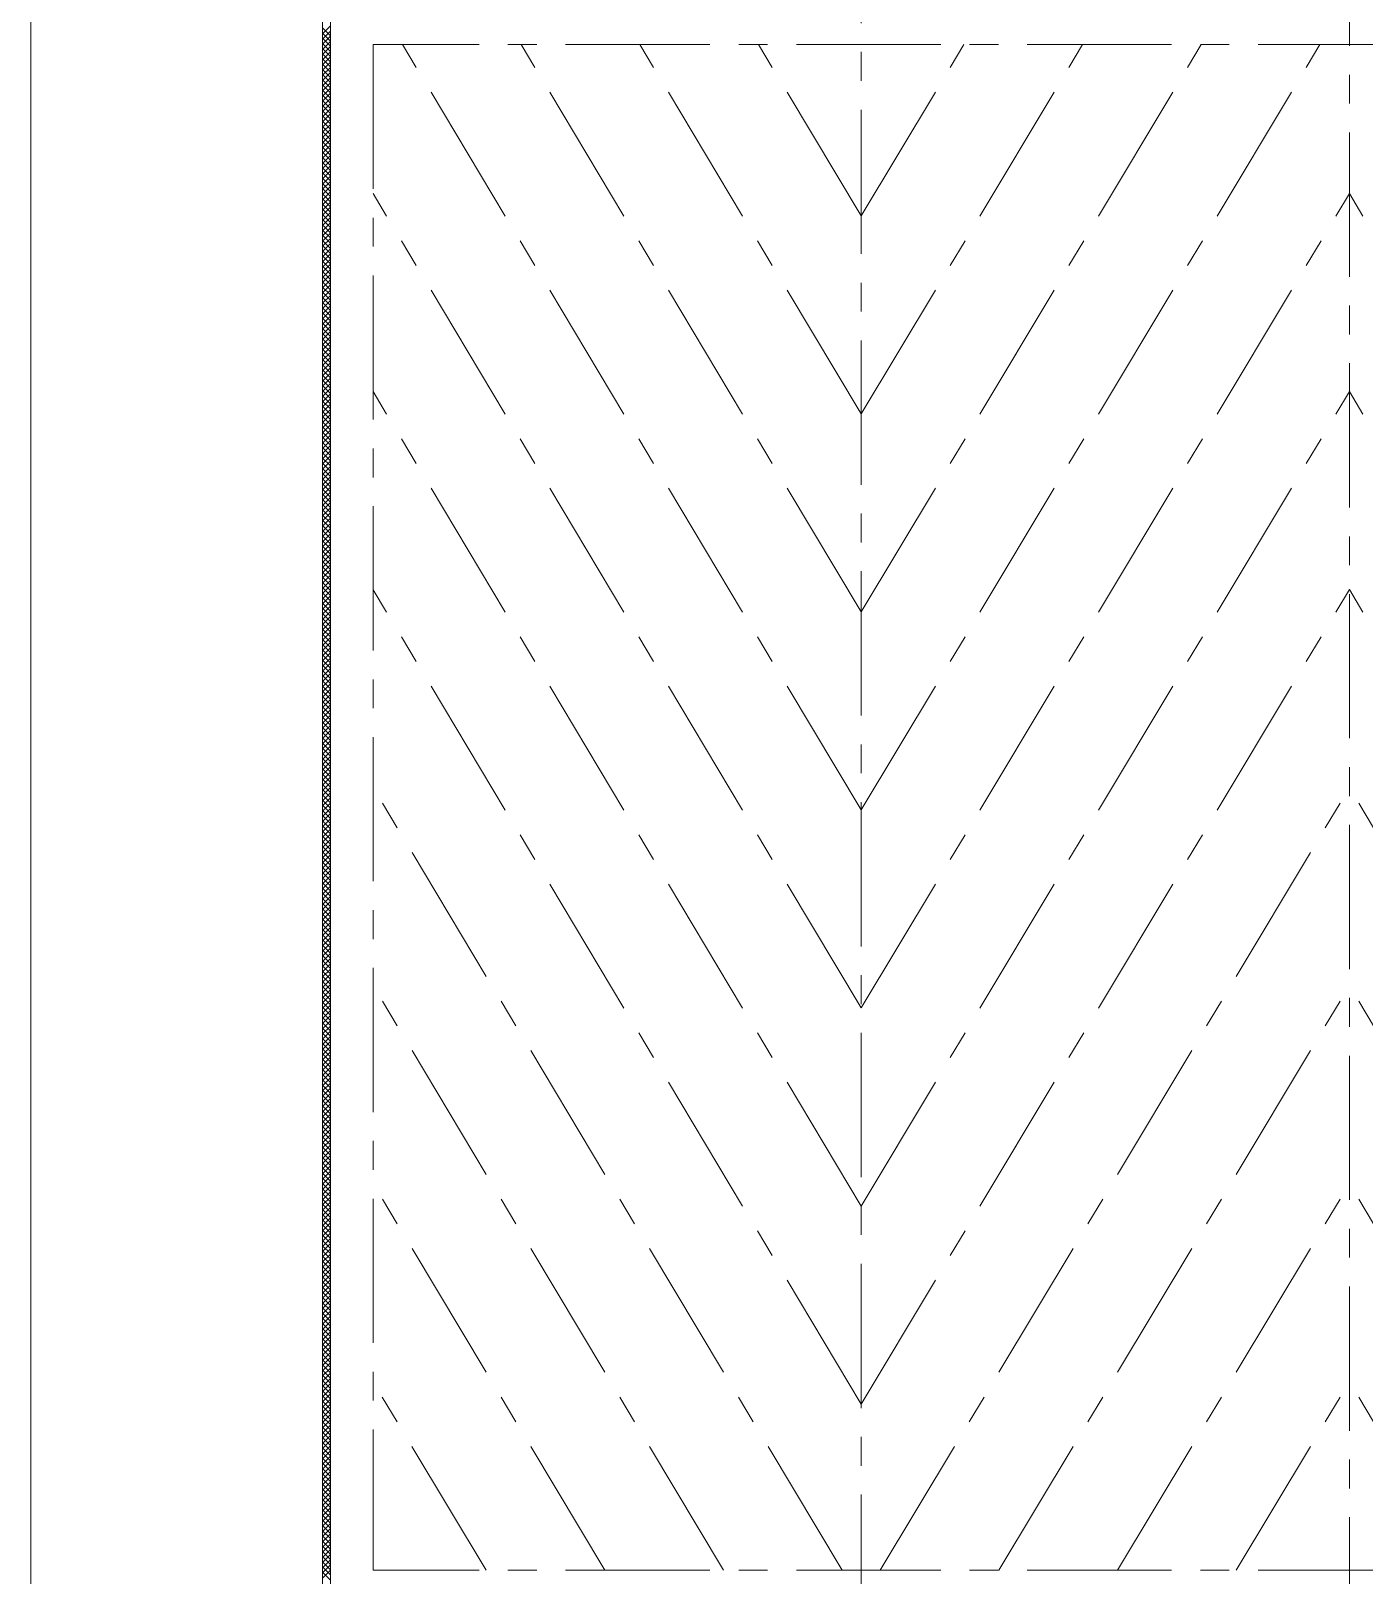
# Model space of a CAD drawing. Header units: millimetres. Extents: x -394 to 6212, y -2458 to 809.
# Drawn here: x 2956.92 to 2980.02, y -1869.51 to -1842.75 of the extents above; entities that cross this region are included whole.
import ezdxf

# ---------------------------------------------------------------- set-up
doc = ezdxf.new("R2010")
doc.units = ezdxf.units.MM
doc.linetypes.add('CENTERX2', pattern=[4, 2.5, -0.5, 0.5, -0.5])
for name, color, linetype, lineweight, true_color in [('1', 1, 'Continuous', 18, 0xff0000), ('2', 2, 'Continuous', 18, 0xffff00), ('3', 3, 'CENTERX2', 18, 0x00ff00)]:
    doc.layers.add(name, color=color, linetype=linetype, lineweight=lineweight, true_color=true_color)

msp = doc.modelspace()

# ---------------------------------------------------------------- linework, layer by layer
at = {"layer": '1'}
for p, q in [((2956.91546, -1823.48362), (2956.91546, -1888.73439)), ((2961.97115, -1832.38923), (2961.97115, -1879.82878)), ((2962.10954, -1841.74259), (2962.10954, -1870.47542))]:
    msp.add_line(p, q, dxfattribs=at)
at = {"layer": '2'}
for p, q in [((2961.97115, -1842.79996), (2962.10954, -1842.66157)), ((2962.10954, -1842.83504), (2961.97115, -1842.69665)), ((2961.97115, -1842.88976), (2962.10954, -1842.75137)), ((2962.10954, -1842.92484), (2961.97115, -1842.78645)), ((2961.97115, -1842.97956), (2962.10954, -1842.84117)), ((2962.10954, -1843.01464), (2961.97115, -1842.87626)), ((2961.97115, -1843.06936), (2962.10954, -1842.93097)), ((2962.10954, -1843.10445), (2961.97115, -1842.96606)), ((2961.97115, -1843.15917), (2962.10954, -1843.02078)), ((2962.10954, -1843.19425), (2961.97115, -1843.05586)), ((2961.97115, -1843.24897), (2962.10954, -1843.11058)), ((2962.10954, -1843.28405), (2961.97115, -1843.14566)), ((2961.97115, -1843.33877), (2962.10954, -1843.20038)), ((2962.10954, -1843.37385), (2961.97115, -1843.23547)), ((2961.97115, -1843.42857), (2962.10954, -1843.29018)), ((2962.10954, -1843.46366), (2961.97115, -1843.32527)), ((2961.97115, -1843.51838), (2962.10954, -1843.37999)), ((2962.10954, -1843.55346), (2961.97115, -1843.41507)), ((2961.97115, -1843.60818), (2962.10954, -1843.46979)), ((2962.10954, -1843.64326), (2961.97115, -1843.50487)), ((2961.97115, -1843.69798), (2962.10954, -1843.55959)), ((2962.10954, -1843.73307), (2961.97115, -1843.59468)), ((2961.97115, -1843.78778), (2962.10954, -1843.64939)), ((2962.10954, -1843.82287), (2961.97115, -1843.68448)), ((2961.97115, -1843.87759), (2962.10954, -1843.7392)), ((2962.10954, -1843.91267), (2961.97115, -1843.77428)), ((2961.97115, -1843.96739), (2962.10954, -1843.829)), ((2962.10954, -1844.00247), (2961.97115, -1843.86408)), ((2961.97115, -1844.05719), (2962.10954, -1843.9188)), ((2962.10954, -1844.09228), (2961.97115, -1843.95389)), ((2961.97115, -1844.14699), (2962.10954, -1844.0086)), ((2962.10954, -1844.18208), (2961.97115, -1844.04369)), ((2961.97115, -1844.2368), (2962.10954, -1844.09841)), ((2962.10954, -1844.27188), (2961.97115, -1844.13349)), ((2961.97115, -1844.3266), (2962.10954, -1844.18821)), ((2962.10954, -1844.36168), (2961.97115, -1844.22329)), ((2961.97115, -1844.4164), (2962.10954, -1844.27801)), ((2962.10954, -1844.45149), (2961.97115, -1844.3131)), ((2961.97115, -1844.5062), (2962.10954, -1844.36782)), ((2962.10954, -1844.54129), (2961.97115, -1844.4029)), ((2961.97115, -1844.59601), (2962.10954, -1844.45762)), ((2962.10954, -1844.63109), (2961.97115, -1844.4927)), ((2961.97115, -1844.68581), (2962.10954, -1844.54742)), ((2962.10954, -1844.72089), (2961.97115, -1844.5825)), ((2961.97115, -1844.77561), (2962.10954, -1844.63722)), ((2962.10954, -1844.8107), (2961.97115, -1844.67231)), ((2961.97115, -1844.86541), (2962.10954, -1844.72703)), ((2962.10954, -1844.9005), (2961.97115, -1844.76211)), ((2961.97115, -1844.95522), (2962.10954, -1844.81683)), ((2962.10954, -1844.9903), (2961.97115, -1844.85191)), ((2961.97115, -1845.04502), (2962.10954, -1844.90663)), ((2962.10954, -1845.0801), (2961.97115, -1844.94171)), ((2961.97115, -1845.13482), (2962.10954, -1844.99643)), ((2962.10954, -1845.16991), (2961.97115, -1845.03152)), ((2961.97115, -1845.22463), (2962.10954, -1845.08624)), ((2962.10954, -1845.25971), (2961.97115, -1845.12132)), ((2961.97115, -1845.31443), (2962.10954, -1845.17604)), ((2962.10954, -1845.34951), (2961.97115, -1845.21112)), ((2961.97115, -1845.40423), (2962.10954, -1845.26584)), ((2962.10954, -1845.43931), (2961.97115, -1845.30092)), ((2961.97115, -1845.49403), (2962.10954, -1845.35564)), ((2962.10954, -1845.52912), (2961.97115, -1845.39073)), ((2961.97115, -1845.58384), (2962.10954, -1845.44545)), ((2962.10954, -1845.61892), (2961.97115, -1845.48053)), ((2961.97115, -1845.67364), (2962.10954, -1845.53525)), ((2962.10954, -1845.70872), (2961.97115, -1845.57033)), ((2961.97115, -1845.76344), (2962.10954, -1845.62505)), ((2962.10954, -1845.79852), (2961.97115, -1845.66013)), ((2961.97115, -1845.85324), (2962.10954, -1845.71485)), ((2962.10954, -1845.88833), (2961.97115, -1845.74994)), ((2961.97115, -1845.94305), (2962.10954, -1845.80466)), ((2962.10954, -1845.97813), (2961.97115, -1845.83974)), ((2961.97115, -1846.03285), (2962.10954, -1845.89446)), ((2962.10954, -1846.06793), (2961.97115, -1845.92954)), ((2961.97115, -1846.12265), (2962.10954, -1845.98426)), ((2962.10954, -1846.15773), (2961.97115, -1846.01934)), ((2961.97115, -1846.21245), (2962.10954, -1846.07406)), ((2962.10954, -1846.24754), (2961.97115, -1846.10915)), ((2961.97115, -1846.30226), (2962.10954, -1846.16387)), ((2962.10954, -1846.33734), (2961.97115, -1846.19895)), ((2961.97115, -1846.39206), (2962.10954, -1846.25367)), ((2962.10954, -1846.42714), (2961.97115, -1846.28875)), ((2961.97115, -1846.48186), (2962.10954, -1846.34347)), ((2962.10954, -1846.51694), (2961.97115, -1846.37856)), ((2961.97115, -1846.57166), (2962.10954, -1846.43327)), ((2962.10954, -1846.60675), (2961.97115, -1846.46836)), ((2961.97115, -1846.66147), (2962.10954, -1846.52308)), ((2962.10954, -1846.69655), (2961.97115, -1846.55816)), ((2961.97115, -1846.75127), (2962.10954, -1846.61288)), ((2962.10954, -1846.78635), (2961.97115, -1846.64796)), ((2961.97115, -1846.84107), (2962.10954, -1846.70268)), ((2962.10954, -1846.87615), (2961.97115, -1846.73777)), ((2961.97115, -1846.93087), (2962.10954, -1846.79248)), ((2962.10954, -1846.96596), (2961.97115, -1846.82757)), ((2961.97115, -1847.02068), (2962.10954, -1846.88229)), ((2962.10954, -1847.05576), (2961.97115, -1846.91737)), ((2961.97115, -1847.11048), (2962.10954, -1846.97209)), ((2962.10954, -1847.14556), (2961.97115, -1847.00717)), ((2961.97115, -1847.20028), (2962.10954, -1847.06189)), ((2962.10954, -1847.23537), (2961.97115, -1847.09698)), ((2961.97115, -1847.29008), (2962.10954, -1847.15169)), ((2962.10954, -1847.32517), (2961.97115, -1847.18678)), ((2961.97115, -1847.37989), (2962.10954, -1847.2415)), ((2962.10954, -1847.41497), (2961.97115, -1847.27658)), ((2961.97115, -1847.46969), (2962.10954, -1847.3313)), ((2962.10954, -1847.50477), (2961.97115, -1847.36638)), ((2961.97115, -1847.55949), (2962.10954, -1847.4211)), ((2962.10954, -1847.59458), (2961.97115, -1847.45619)), ((2961.97115, -1847.64929), (2962.10954, -1847.5109)), ((2962.10954, -1847.68438), (2961.97115, -1847.54599)), ((2961.97115, -1847.7391), (2962.10954, -1847.60071)), ((2962.10954, -1847.77418), (2961.97115, -1847.63579)), ((2961.97115, -1847.8289), (2962.10954, -1847.69051)), ((2962.10954, -1847.86398), (2961.97115, -1847.72559)), ((2961.97115, -1847.9187), (2962.10954, -1847.78031)), ((2962.10954, -1847.95379), (2961.97115, -1847.8154)), ((2961.97115, -1848.0085), (2962.10954, -1847.87011)), ((2962.10954, -1848.04359), (2961.97115, -1847.9052)), ((2961.97115, -1848.09831), (2962.10954, -1847.95992)), ((2962.10954, -1848.13339), (2961.97115, -1847.995)), ((2961.97115, -1848.18811), (2962.10954, -1848.04972)), ((2962.10954, -1848.22319), (2961.97115, -1848.0848)), ((2961.97115, -1848.27791), (2962.10954, -1848.13952)), ((2962.10954, -1848.313), (2961.97115, -1848.17461)), ((2961.97115, -1848.36771), (2962.10954, -1848.22933)), ((2962.10954, -1848.4028), (2961.97115, -1848.26441)), ((2961.97115, -1848.45752), (2962.10954, -1848.31913)), ((2962.10954, -1848.4926), (2961.97115, -1848.35421)), ((2961.97115, -1848.54732), (2962.10954, -1848.40893)), ((2962.10954, -1848.5824), (2961.97115, -1848.44401)), ((2961.97115, -1848.63712), (2962.10954, -1848.49873)), ((2962.10954, -1848.67221), (2961.97115, -1848.53382)), ((2961.97115, -1848.72692), (2962.10954, -1848.58854)), ((2962.10954, -1848.76201), (2961.97115, -1848.62362)), ((2961.97115, -1848.81673), (2962.10954, -1848.67834)), ((2962.10954, -1848.85181), (2961.97115, -1848.71342)), ((2961.97115, -1848.90653), (2962.10954, -1848.76814)), ((2962.10954, -1848.94161), (2961.97115, -1848.80322)), ((2961.97115, -1848.99633), (2962.10954, -1848.85794)), ((2962.10954, -1849.03142), (2961.97115, -1848.89303)), ((2961.97115, -1849.08614), (2962.10954, -1848.94775)), ((2962.10954, -1849.12122), (2961.97115, -1848.98283)), ((2961.97115, -1849.17594), (2962.10954, -1849.03755)), ((2962.10954, -1849.21102), (2961.97115, -1849.07263)), ((2961.97115, -1849.26574), (2962.10954, -1849.12735)), ((2962.10954, -1849.30082), (2961.97115, -1849.16243)), ((2961.97115, -1849.35554), (2962.10954, -1849.21715)), ((2962.10954, -1849.39063), (2961.97115, -1849.25224)), ((2961.97115, -1849.44535), (2962.10954, -1849.30696)), ((2962.10954, -1849.48043), (2961.97115, -1849.34204)), ((2961.97115, -1849.53515), (2962.10954, -1849.39676)), ((2962.10954, -1849.57023), (2961.97115, -1849.43184)), ((2961.97115, -1849.62495), (2962.10954, -1849.48656)), ((2962.10954, -1849.66003), (2961.97115, -1849.52164)), ((2961.97115, -1849.71475), (2962.10954, -1849.57636)), ((2962.10954, -1849.74984), (2961.97115, -1849.61145)), ((2961.97115, -1849.80456), (2962.10954, -1849.66617)), ((2962.10954, -1849.83964), (2961.97115, -1849.70125)), ((2961.97115, -1849.89436), (2962.10954, -1849.75597)), ((2962.10954, -1849.92944), (2961.97115, -1849.79105)), ((2961.97115, -1849.98416), (2962.10954, -1849.84577)), ((2962.10954, -1850.01924), (2961.97115, -1849.88085)), ((2961.97115, -1850.07396), (2962.10954, -1849.93557)), ((2962.10954, -1850.10905), (2961.97115, -1849.97066)), ((2961.97115, -1850.16377), (2962.10954, -1850.02538)), ((2962.10954, -1850.19885), (2961.97115, -1850.06046)), ((2961.97115, -1850.25357), (2962.10954, -1850.11518)), ((2962.10954, -1850.28865), (2961.97115, -1850.15026)), ((2961.97115, -1850.34337), (2962.10954, -1850.20498)), ((2962.10954, -1850.37845), (2961.97115, -1850.24007)), ((2961.97115, -1850.43317), (2962.10954, -1850.29478)), ((2962.10954, -1850.46826), (2961.97115, -1850.32987)), ((2961.97115, -1850.52298), (2962.10954, -1850.38459)), ((2962.10954, -1850.55806), (2961.97115, -1850.41967)), ((2961.97115, -1850.61278), (2962.10954, -1850.47439)), ((2962.10954, -1850.64786), (2961.97115, -1850.50947)), ((2961.97115, -1850.70258), (2962.10954, -1850.56419)), ((2962.10954, -1850.73766), (2961.97115, -1850.59928)), ((2961.97115, -1850.79238), (2962.10954, -1850.65399)), ((2962.10954, -1850.82747), (2961.97115, -1850.68908)), ((2961.97115, -1850.88219), (2962.10954, -1850.7438)), ((2962.10954, -1850.91727), (2961.97115, -1850.77888)), ((2961.97115, -1850.97199), (2962.10954, -1850.8336)), ((2962.10954, -1851.00707), (2961.97115, -1850.86868)), ((2961.97115, -1851.06179), (2962.10954, -1850.9234)), ((2962.10954, -1851.09688), (2961.97115, -1850.95849)), ((2961.97115, -1851.15159), (2962.10954, -1851.0132)), ((2962.10954, -1851.18668), (2961.97115, -1851.04829)), ((2961.97115, -1851.2414), (2962.10954, -1851.10301)), ((2962.10954, -1851.27648), (2961.97115, -1851.13809)), ((2961.97115, -1851.3312), (2962.10954, -1851.19281)), ((2962.10954, -1851.36628), (2961.97115, -1851.22789)), ((2961.97115, -1851.421), (2962.10954, -1851.28261)), ((2962.10954, -1851.45609), (2961.97115, -1851.3177)), ((2961.97115, -1851.5108), (2962.10954, -1851.37241)), ((2962.10954, -1851.54589), (2961.97115, -1851.4075)), ((2961.97115, -1851.60061), (2962.10954, -1851.46222)), ((2962.10954, -1851.63569), (2961.97115, -1851.4973)), ((2961.97115, -1851.69041), (2962.10954, -1851.55202)), ((2962.10954, -1851.72549), (2961.97115, -1851.5871)), ((2961.97115, -1851.78021), (2962.10954, -1851.64182)), ((2962.10954, -1851.8153), (2961.97115, -1851.67691)), ((2961.97115, -1851.87001), (2962.10954, -1851.73163)), ((2962.10954, -1851.9051), (2961.97115, -1851.76671)), ((2961.97115, -1851.95982), (2962.10954, -1851.82143)), ((2962.10954, -1851.9949), (2961.97115, -1851.85651)), ((2961.97115, -1852.04962), (2962.10954, -1851.91123)), ((2962.10954, -1852.0847), (2961.97115, -1851.94631)), ((2961.97115, -1852.13942), (2962.10954, -1852.00103)), ((2962.10954, -1852.17451), (2961.97115, -1852.03612)), ((2961.97115, -1852.22922), (2962.10954, -1852.09084)), ((2962.10954, -1852.26431), (2961.97115, -1852.12592)), ((2961.97115, -1852.31903), (2962.10954, -1852.18064)), ((2962.10954, -1852.35411), (2961.97115, -1852.21572)), ((2961.97115, -1852.40883), (2962.10954, -1852.27044)), ((2962.10954, -1852.44391), (2961.97115, -1852.30552)), ((2961.97115, -1852.49863), (2962.10954, -1852.36024)), ((2962.10954, -1852.53372), (2961.97115, -1852.39533)), ((2961.97115, -1852.58844), (2962.10954, -1852.45005)), ((2962.10954, -1852.62352), (2961.97115, -1852.48513)), ((2961.97115, -1852.67824), (2962.10954, -1852.53985)), ((2962.10954, -1852.71332), (2961.97115, -1852.57493)), ((2961.97115, -1852.76804), (2962.10954, -1852.62965)), ((2962.10954, -1852.80312), (2961.97115, -1852.66473)), ((2961.97115, -1852.85784), (2962.10954, -1852.71945)), ((2962.10954, -1852.89293), (2961.97115, -1852.75454)), ((2961.97115, -1852.94765), (2962.10954, -1852.80926)), ((2962.10954, -1852.98273), (2961.97115, -1852.84434)), ((2961.97115, -1853.03745), (2962.10954, -1852.89906)), ((2962.10954, -1853.07253), (2961.97115, -1852.93414)), ((2961.97115, -1853.12725), (2962.10954, -1852.98886)), ((2962.10954, -1853.16233), (2961.97115, -1853.02394)), ((2961.97115, -1853.21705), (2962.10954, -1853.07866)), ((2962.10954, -1853.25214), (2961.97115, -1853.11375)), ((2961.97115, -1853.30686), (2962.10954, -1853.16847)), ((2962.10954, -1853.34194), (2961.97115, -1853.20355)), ((2961.97115, -1853.39666), (2962.10954, -1853.25827)), ((2962.10954, -1853.43174), (2961.97115, -1853.29335)), ((2961.97115, -1853.48646), (2962.10954, -1853.34807)), ((2962.10954, -1853.52154), (2961.97115, -1853.38315)), ((2961.97115, -1853.57626), (2962.10954, -1853.43787)), ((2962.10954, -1853.61135), (2961.97115, -1853.47296)), ((2961.97115, -1853.66607), (2962.10954, -1853.52768)), ((2962.10954, -1853.70115), (2961.97115, -1853.56276)), ((2961.97115, -1853.75587), (2962.10954, -1853.61748)), ((2962.10954, -1853.79095), (2961.97115, -1853.65256)), ((2961.97115, -1853.84567), (2962.10954, -1853.70728)), ((2962.10954, -1853.88075), (2961.97115, -1853.74237)), ((2961.97115, -1853.93547), (2962.10954, -1853.79708)), ((2962.10954, -1853.97056), (2961.97115, -1853.83217)), ((2961.97115, -1854.02528), (2962.10954, -1853.88689)), ((2962.10954, -1854.06036), (2961.97115, -1853.92197)), ((2961.97115, -1854.11508), (2962.10954, -1853.97669)), ((2962.10954, -1854.15016), (2961.97115, -1854.01177)), ((2961.97115, -1854.20488), (2962.10954, -1854.06649)), ((2962.10954, -1854.23996), (2961.97115, -1854.10158)), ((2961.97115, -1854.29468), (2962.10954, -1854.15629)), ((2962.10954, -1854.32977), (2961.97115, -1854.19138)), ((2961.97115, -1854.38449), (2962.10954, -1854.2461)), ((2962.10954, -1854.41957), (2961.97115, -1854.28118)), ((2961.97115, -1854.47429), (2962.10954, -1854.3359)), ((2962.10954, -1854.50937), (2961.97115, -1854.37098)), ((2961.97115, -1854.56409), (2962.10954, -1854.4257)), ((2962.10954, -1854.59918), (2961.97115, -1854.46079)), ((2961.97115, -1854.65389), (2962.10954, -1854.5155)), ((2962.10954, -1854.68898), (2961.97115, -1854.55059)), ((2961.97115, -1854.7437), (2962.10954, -1854.60531)), ((2962.10954, -1854.77878), (2961.97115, -1854.64039)), ((2961.97115, -1854.8335), (2962.10954, -1854.69511)), ((2962.10954, -1854.86858), (2961.97115, -1854.73019)), ((2961.97115, -1854.9233), (2962.10954, -1854.78491)), ((2962.10954, -1854.95839), (2961.97115, -1854.82)), ((2961.97115, -1855.0131), (2962.10954, -1854.87471)), ((2962.10954, -1855.04819), (2961.97115, -1854.9098)), ((2961.97115, -1855.10291), (2962.10954, -1854.96452)), ((2962.10954, -1855.13799), (2961.97115, -1854.9996)), ((2961.97115, -1855.19271), (2962.10954, -1855.05432)), ((2962.10954, -1855.22779), (2961.97115, -1855.0894)), ((2961.97115, -1855.28251), (2962.10954, -1855.14412)), ((2962.10954, -1855.3176), (2961.97115, -1855.17921)), ((2961.97115, -1855.37231), (2962.10954, -1855.23392)), ((2962.10954, -1855.4074), (2961.97115, -1855.26901)), ((2961.97115, -1855.46212), (2962.10954, -1855.32373)), ((2962.10954, -1855.4972), (2961.97115, -1855.35881)), ((2961.97115, -1855.55192), (2962.10954, -1855.41353)), ((2962.10954, -1855.587), (2961.97115, -1855.44861)), ((2961.97115, -1855.64172), (2962.10954, -1855.50333)), ((2962.10954, -1855.67681), (2961.97115, -1855.53842)), ((2961.97115, -1855.73152), (2962.10954, -1855.59314)), ((2962.10954, -1855.76661), (2961.97115, -1855.62822)), ((2961.97115, -1855.82133), (2962.10954, -1855.68294)), ((2962.10954, -1855.85641), (2961.97115, -1855.71802)), ((2961.97115, -1855.91113), (2962.10954, -1855.77274)), ((2962.10954, -1855.94621), (2961.97115, -1855.80782)), ((2961.97115, -1856.00093), (2962.10954, -1855.86254)), ((2962.10954, -1856.03602), (2961.97115, -1855.89763)), ((2961.97115, -1856.09073), (2962.10954, -1855.95235)), ((2962.10954, -1856.12582), (2961.97115, -1855.98743)), ((2961.97115, -1856.18054), (2962.10954, -1856.04215)), ((2962.10954, -1856.21562), (2961.97115, -1856.07723)), ((2961.97115, -1856.27034), (2962.10954, -1856.13195)), ((2962.10954, -1856.30542), (2961.97115, -1856.16703)), ((2961.97115, -1856.36014), (2962.10954, -1856.22175)), ((2962.10954, -1856.39523), (2961.97115, -1856.25684)), ((2961.97115, -1856.44995), (2962.10954, -1856.31156)), ((2962.10954, -1856.48503), (2961.97115, -1856.34664)), ((2961.97115, -1856.53975), (2962.10954, -1856.40136)), ((2962.10954, -1856.57483), (2961.97115, -1856.43644)), ((2961.97115, -1856.62955), (2962.10954, -1856.49116)), ((2962.10954, -1856.66463), (2961.97115, -1856.52624)), ((2961.97115, -1856.71935), (2962.10954, -1856.58096)), ((2962.10954, -1856.75444), (2961.97115, -1856.61605)), ((2961.97115, -1856.80916), (2962.10954, -1856.67077)), ((2962.10954, -1856.84424), (2961.97115, -1856.70585)), ((2961.97115, -1856.89896), (2962.10954, -1856.76057)), ((2962.10954, -1856.93404), (2961.97115, -1856.79565)), ((2961.97115, -1856.98876), (2962.10954, -1856.85037)), ((2962.10954, -1857.02384), (2961.97115, -1856.88545)), ((2961.97115, -1857.07856), (2962.10954, -1856.94017)), ((2962.10954, -1857.11365), (2961.97115, -1856.97526)), ((2961.97115, -1857.16837), (2962.10954, -1857.02998)), ((2962.10954, -1857.20345), (2961.97115, -1857.06506)), ((2961.97115, -1857.25817), (2962.10954, -1857.11978)), ((2962.10954, -1857.29325), (2961.97115, -1857.15486)), ((2961.97115, -1857.34797), (2962.10954, -1857.20958)), ((2962.10954, -1857.38305), (2961.97115, -1857.24466)), ((2961.97115, -1857.43777), (2962.10954, -1857.29938)), ((2962.10954, -1857.47286), (2961.97115, -1857.33447)), ((2961.97115, -1857.52758), (2962.10954, -1857.38919)), ((2962.10954, -1857.56266), (2961.97115, -1857.42427)), ((2961.97115, -1857.61738), (2962.10954, -1857.47899)), ((2962.10954, -1857.65246), (2961.97115, -1857.51407)), ((2961.97115, -1857.70718), (2962.10954, -1857.56879)), ((2962.10954, -1857.74226), (2961.97115, -1857.60388)), ((2961.97115, -1857.79698), (2962.10954, -1857.65859)), ((2962.10954, -1857.83207), (2961.97115, -1857.69368)), ((2961.97115, -1857.88679), (2962.10954, -1857.7484)), ((2962.10954, -1857.92187), (2961.97115, -1857.78348)), ((2961.97115, -1857.97659), (2962.10954, -1857.8382)), ((2962.10954, -1858.01167), (2961.97115, -1857.87328)), ((2961.97115, -1858.06639), (2962.10954, -1857.928)), ((2962.10954, -1858.10147), (2961.97115, -1857.96309)), ((2961.97115, -1858.15619), (2962.10954, -1858.0178)), ((2962.10954, -1858.19128), (2961.97115, -1858.05289)), ((2961.97115, -1858.246), (2962.10954, -1858.10761)), ((2962.10954, -1858.28108), (2961.97115, -1858.14269)), ((2961.97115, -1858.3358), (2962.10954, -1858.19741)), ((2962.10954, -1858.37088), (2961.97115, -1858.23249)), ((2961.97115, -1858.4256), (2962.10954, -1858.28721)), ((2962.10954, -1858.46069), (2961.97115, -1858.3223)), ((2961.97115, -1858.5154), (2962.10954, -1858.37701)), ((2962.10954, -1858.55049), (2961.97115, -1858.4121)), ((2961.97115, -1858.60521), (2962.10954, -1858.46682)), ((2962.10954, -1858.64029), (2961.97115, -1858.5019)), ((2961.97115, -1858.69501), (2962.10954, -1858.55662)), ((2962.10954, -1858.73009), (2961.97115, -1858.5917)), ((2961.97115, -1858.78481), (2962.10954, -1858.64642)), ((2962.10954, -1858.8199), (2961.97115, -1858.68151)), ((2961.97115, -1858.87461), (2962.10954, -1858.73622)), ((2962.10954, -1858.9097), (2961.97115, -1858.77131)), ((2961.97115, -1858.96442), (2962.10954, -1858.82603)), ((2962.10954, -1858.9995), (2961.97115, -1858.86111)), ((2961.97115, -1859.05422), (2962.10954, -1858.91583)), ((2962.10954, -1859.0893), (2961.97115, -1858.95091)), ((2961.97115, -1859.14402), (2962.10954, -1859.00563)), ((2962.10954, -1859.17911), (2961.97115, -1859.04072)), ((2961.97115, -1859.23382), (2962.10954, -1859.09544)), ((2962.10954, -1859.26891), (2961.97115, -1859.13052)), ((2961.97115, -1859.32363), (2962.10954, -1859.18524)), ((2962.10954, -1859.35871), (2961.97115, -1859.22032)), ((2961.97115, -1859.41343), (2962.10954, -1859.27504)), ((2962.10954, -1859.44851), (2961.97115, -1859.31012)), ((2961.97115, -1859.50323), (2962.10954, -1859.36484)), ((2962.10954, -1859.53832), (2961.97115, -1859.39993)), ((2961.97115, -1859.59303), (2962.10954, -1859.45465)), ((2962.10954, -1859.62812), (2961.97115, -1859.48973)), ((2961.97115, -1859.68284), (2962.10954, -1859.54445)), ((2962.10954, -1859.71792), (2961.97115, -1859.57953)), ((2961.97115, -1859.77264), (2962.10954, -1859.63425)), ((2962.10954, -1859.80772), (2961.97115, -1859.66933)), ((2961.97115, -1859.86244), (2962.10954, -1859.72405)), ((2962.10954, -1859.89753), (2961.97115, -1859.75914)), ((2961.97115, -1859.95225), (2962.10954, -1859.81386)), ((2962.10954, -1859.98733), (2961.97115, -1859.84894)), ((2961.97115, -1860.04205), (2962.10954, -1859.90366)), ((2962.10954, -1860.07713), (2961.97115, -1859.93874)), ((2961.97115, -1860.13185), (2962.10954, -1859.99346)), ((2962.10954, -1860.16693), (2961.97115, -1860.02854)), ((2961.97115, -1860.22165), (2962.10954, -1860.08326)), ((2962.10954, -1860.25674), (2961.97115, -1860.11835)), ((2961.97115, -1860.31146), (2962.10954, -1860.17307)), ((2962.10954, -1860.34654), (2961.97115, -1860.20815)), ((2961.97115, -1860.40126), (2962.10954, -1860.26287)), ((2962.10954, -1860.43634), (2961.97115, -1860.29795)), ((2961.97115, -1860.49106), (2962.10954, -1860.35267)), ((2962.10954, -1860.52614), (2961.97115, -1860.38775)), ((2961.97115, -1860.58086), (2962.10954, -1860.44247)), ((2962.10954, -1860.61595), (2961.97115, -1860.47756)), ((2961.97115, -1860.67067), (2962.10954, -1860.53228)), ((2962.10954, -1860.70575), (2961.97115, -1860.56736)), ((2961.97115, -1860.76047), (2962.10954, -1860.62208)), ((2962.10954, -1860.79555), (2961.97115, -1860.65716)), ((2961.97115, -1860.85027), (2962.10954, -1860.71188)), ((2962.10954, -1860.88535), (2961.97115, -1860.74696)), ((2961.97115, -1860.94007), (2962.10954, -1860.80168)), ((2962.10954, -1860.97516), (2961.97115, -1860.83677)), ((2961.97115, -1861.02988), (2962.10954, -1860.89149)), ((2962.10954, -1861.06496), (2961.97115, -1860.92657)), ((2961.97115, -1861.11968), (2962.10954, -1860.98129)), ((2962.10954, -1861.15476), (2961.97115, -1861.01637)), ((2961.97115, -1861.20948), (2962.10954, -1861.07109)), ((2962.10954, -1861.24456), (2961.97115, -1861.10618)), ((2961.97115, -1861.29928), (2962.10954, -1861.16089)), ((2962.10954, -1861.33437), (2961.97115, -1861.19598)), ((2961.97115, -1861.38909), (2962.10954, -1861.2507)), ((2962.10954, -1861.42417), (2961.97115, -1861.28578)), ((2961.97115, -1861.47889), (2962.10954, -1861.3405)), ((2962.10954, -1861.51397), (2961.97115, -1861.37558)), ((2961.97115, -1861.56869), (2962.10954, -1861.4303)), ((2962.10954, -1861.60377), (2961.97115, -1861.46539)), ((2961.97115, -1861.65849), (2962.10954, -1861.5201)), ((2962.10954, -1861.69358), (2961.97115, -1861.55519)), ((2961.97115, -1861.7483), (2962.10954, -1861.60991)), ((2962.10954, -1861.78338), (2961.97115, -1861.64499)), ((2961.97115, -1861.8381), (2962.10954, -1861.69971)), ((2962.10954, -1861.87318), (2961.97115, -1861.73479)), ((2961.97115, -1861.9279), (2962.10954, -1861.78951)), ((2962.10954, -1861.96299), (2961.97115, -1861.8246)), ((2961.97115, -1862.0177), (2962.10954, -1861.87931)), ((2962.10954, -1862.05279), (2961.97115, -1861.9144)), ((2961.97115, -1862.10751), (2962.10954, -1861.96912)), ((2962.10954, -1862.14259), (2961.97115, -1862.0042)), ((2961.97115, -1862.19731), (2962.10954, -1862.05892)), ((2962.10954, -1862.23239), (2961.97115, -1862.094)), ((2961.97115, -1862.28711), (2962.10954, -1862.14872)), ((2962.10954, -1862.3222), (2961.97115, -1862.18381)), ((2961.97115, -1862.37691), (2962.10954, -1862.23852)), ((2962.10954, -1862.412), (2961.97115, -1862.27361)), ((2961.97115, -1862.46672), (2962.10954, -1862.32833)), ((2962.10954, -1862.5018), (2961.97115, -1862.36341)), ((2961.97115, -1862.55652), (2962.10954, -1862.41813)), ((2962.10954, -1862.5916), (2961.97115, -1862.45321)), ((2961.97115, -1862.64632), (2962.10954, -1862.50793)), ((2962.10954, -1862.68141), (2961.97115, -1862.54302)), ((2961.97115, -1862.73612), (2962.10954, -1862.59773)), ((2962.10954, -1862.77121), (2961.97115, -1862.63282)), ((2961.97115, -1862.82593), (2962.10954, -1862.68754)), ((2962.10954, -1862.86101), (2961.97115, -1862.72262)), ((2961.97115, -1862.91573), (2962.10954, -1862.77734)), ((2962.10954, -1862.95081), (2961.97115, -1862.81242)), ((2961.97115, -1863.00553), (2962.10954, -1862.86714)), ((2962.10954, -1863.04062), (2961.97115, -1862.90223)), ((2961.97115, -1863.09533), (2962.10954, -1862.95695)), ((2962.10954, -1863.13042), (2961.97115, -1862.99203)), ((2961.97115, -1863.18514), (2962.10954, -1863.04675)), ((2962.10954, -1863.22022), (2961.97115, -1863.08183)), ((2961.97115, -1863.27494), (2962.10954, -1863.13655)), ((2962.10954, -1863.31002), (2961.97115, -1863.17163)), ((2961.97115, -1863.36474), (2962.10954, -1863.22635)), ((2962.10954, -1863.39983), (2961.97115, -1863.26144)), ((2961.97115, -1863.45454), (2962.10954, -1863.31616)), ((2962.10954, -1863.48963), (2961.97115, -1863.35124)), ((2961.97115, -1863.54435), (2962.10954, -1863.40596)), ((2962.10954, -1863.57943), (2961.97115, -1863.44104)), ((2961.97115, -1863.63415), (2962.10954, -1863.49576)), ((2962.10954, -1863.66923), (2961.97115, -1863.53084)), ((2961.97115, -1863.72395), (2962.10954, -1863.58556)), ((2962.10954, -1863.75904), (2961.97115, -1863.62065)), ((2961.97115, -1863.81376), (2962.10954, -1863.67537)), ((2962.10954, -1863.84884), (2961.97115, -1863.71045)), ((2961.97115, -1863.90356), (2962.10954, -1863.76517)), ((2962.10954, -1863.93864), (2961.97115, -1863.80025)), ((2961.97115, -1863.99336), (2962.10954, -1863.85497)), ((2962.10954, -1864.02844), (2961.97115, -1863.89005)), ((2961.97115, -1864.08316), (2962.10954, -1863.94477)), ((2962.10954, -1864.11825), (2961.97115, -1863.97986)), ((2961.97115, -1864.17297), (2962.10954, -1864.03458)), ((2962.10954, -1864.20805), (2961.97115, -1864.06966)), ((2961.97115, -1864.26277), (2962.10954, -1864.12438)), ((2962.10954, -1864.29785), (2961.97115, -1864.15946)), ((2961.97115, -1864.35257), (2962.10954, -1864.21418)), ((2962.10954, -1864.38765), (2961.97115, -1864.24926)), ((2961.97115, -1864.44237), (2962.10954, -1864.30398)), ((2962.10954, -1864.47746), (2961.97115, -1864.33907)), ((2961.97115, -1864.53218), (2962.10954, -1864.39379)), ((2962.10954, -1864.56726), (2961.97115, -1864.42887)), ((2961.97115, -1864.62198), (2962.10954, -1864.48359)), ((2962.10954, -1864.65706), (2961.97115, -1864.51867)), ((2961.97115, -1864.71178), (2962.10954, -1864.57339)), ((2962.10954, -1864.74686), (2961.97115, -1864.60847)), ((2961.97115, -1864.80158), (2962.10954, -1864.66319)), ((2962.10954, -1864.83667), (2961.97115, -1864.69828)), ((2961.97115, -1864.89139), (2962.10954, -1864.753)), ((2962.10954, -1864.92647), (2961.97115, -1864.78808)), ((2961.97115, -1864.98119), (2962.10954, -1864.8428)), ((2962.10954, -1865.01627), (2961.97115, -1864.87788)), ((2961.97115, -1865.07099), (2962.10954, -1864.9326)), ((2962.10954, -1865.10607), (2961.97115, -1864.96769)), ((2961.97115, -1865.16079), (2962.10954, -1865.0224)), ((2962.10954, -1865.19588), (2961.97115, -1865.05749)), ((2961.97115, -1865.2506), (2962.10954, -1865.11221)), ((2962.10954, -1865.28568), (2961.97115, -1865.14729)), ((2961.97115, -1865.3404), (2962.10954, -1865.20201)), ((2962.10954, -1865.37548), (2961.97115, -1865.23709)), ((2961.97115, -1865.4302), (2962.10954, -1865.29181)), ((2962.10954, -1865.46528), (2961.97115, -1865.3269)), ((2961.97115, -1865.52), (2962.10954, -1865.38161)), ((2962.10954, -1865.55509), (2961.97115, -1865.4167)), ((2961.97115, -1865.60981), (2962.10954, -1865.47142)), ((2962.10954, -1865.64489), (2961.97115, -1865.5065)), ((2961.97115, -1865.69961), (2962.10954, -1865.56122)), ((2962.10954, -1865.73469), (2961.97115, -1865.5963)), ((2961.97115, -1865.78941), (2962.10954, -1865.65102)), ((2962.10954, -1865.8245), (2961.97115, -1865.68611)), ((2961.97115, -1865.87921), (2962.10954, -1865.74082)), ((2962.10954, -1865.9143), (2961.97115, -1865.77591)), ((2961.97115, -1865.96902), (2962.10954, -1865.83063)), ((2962.10954, -1866.0041), (2961.97115, -1865.86571)), ((2961.97115, -1866.05882), (2962.10954, -1865.92043)), ((2962.10954, -1866.0939), (2961.97115, -1865.95551)), ((2961.97115, -1866.14862), (2962.10954, -1866.01023)), ((2962.10954, -1866.18371), (2961.97115, -1866.04532)), ((2961.97115, -1866.23842), (2962.10954, -1866.10003)), ((2962.10954, -1866.27351), (2961.97115, -1866.13512)), ((2961.97115, -1866.32823), (2962.10954, -1866.18984)), ((2962.10954, -1866.36331), (2961.97115, -1866.22492)), ((2961.97115, -1866.41803), (2962.10954, -1866.27964)), ((2962.10954, -1866.45311), (2961.97115, -1866.31472)), ((2961.97115, -1866.50783), (2962.10954, -1866.36944)), ((2962.10954, -1866.54292), (2961.97115, -1866.40453)), ((2961.97115, -1866.59763), (2962.10954, -1866.45925)), ((2962.10954, -1866.63272), (2961.97115, -1866.49433)), ((2961.97115, -1866.68744), (2962.10954, -1866.54905)), ((2962.10954, -1866.72252), (2961.97115, -1866.58413)), ((2961.97115, -1866.77724), (2962.10954, -1866.63885)), ((2962.10954, -1866.81232), (2961.97115, -1866.67393)), ((2961.97115, -1866.86704), (2962.10954, -1866.72865)), ((2962.10954, -1866.90213), (2961.97115, -1866.76374)), ((2961.97115, -1866.95684), (2962.10954, -1866.81846)), ((2962.10954, -1866.99193), (2961.97115, -1866.85354)), ((2961.97115, -1867.04665), (2962.10954, -1866.90826)), ((2962.10954, -1867.08173), (2961.97115, -1866.94334)), ((2961.97115, -1867.13645), (2962.10954, -1866.99806)), ((2962.10954, -1867.17153), (2961.97115, -1867.03314)), ((2961.97115, -1867.22625), (2962.10954, -1867.08786)), ((2962.10954, -1867.26134), (2961.97115, -1867.12295)), ((2961.97115, -1867.31606), (2962.10954, -1867.17767)), ((2962.10954, -1867.35114), (2961.97115, -1867.21275)), ((2961.97115, -1867.40586), (2962.10954, -1867.26747)), ((2962.10954, -1867.44094), (2961.97115, -1867.30255)), ((2961.97115, -1867.49566), (2962.10954, -1867.35727)), ((2962.10954, -1867.53074), (2961.97115, -1867.39235)), ((2961.97115, -1867.58546), (2962.10954, -1867.44707)), ((2962.10954, -1867.62055), (2961.97115, -1867.48216)), ((2961.97115, -1867.67527), (2962.10954, -1867.53688)), ((2962.10954, -1867.71035), (2961.97115, -1867.57196)), ((2961.97115, -1867.76507), (2962.10954, -1867.62668)), ((2962.10954, -1867.80015), (2961.97115, -1867.66176)), ((2961.97115, -1867.85487), (2962.10954, -1867.71648)), ((2962.10954, -1867.88995), (2961.97115, -1867.75156)), ((2961.97115, -1867.94467), (2962.10954, -1867.80628)), ((2962.10954, -1867.97976), (2961.97115, -1867.84137)), ((2961.97115, -1868.03448), (2962.10954, -1867.89609)), ((2962.10954, -1868.06956), (2961.97115, -1867.93117)), ((2961.97115, -1868.12428), (2962.10954, -1867.98589)), ((2962.10954, -1868.15936), (2961.97115, -1868.02097)), ((2961.97115, -1868.21408), (2962.10954, -1868.07569)), ((2962.10954, -1868.24916), (2961.97115, -1868.11077)), ((2961.97115, -1868.30388), (2962.10954, -1868.16549)), ((2962.10954, -1868.33897), (2961.97115, -1868.20058)), ((2961.97115, -1868.39369), (2962.10954, -1868.2553)), ((2962.10954, -1868.42877), (2961.97115, -1868.29038)), ((2961.97115, -1868.48349), (2962.10954, -1868.3451)), ((2962.10954, -1868.51857), (2961.97115, -1868.38018)), ((2961.97115, -1868.57329), (2962.10954, -1868.4349)), ((2962.10954, -1868.60837), (2961.97115, -1868.46999)), ((2961.97115, -1868.66309), (2962.10954, -1868.5247)), ((2962.10954, -1868.69818), (2961.97115, -1868.55979)), ((2961.97115, -1868.7529), (2962.10954, -1868.61451)), ((2962.10954, -1868.78798), (2961.97115, -1868.64959)), ((2961.97115, -1868.8427), (2962.10954, -1868.70431)), ((2962.10954, -1868.87778), (2961.97115, -1868.73939)), ((2961.97115, -1868.9325), (2962.10954, -1868.79411)), ((2962.10954, -1868.96758), (2961.97115, -1868.8292)), ((2961.97115, -1869.0223), (2962.10954, -1868.88391)), ((2962.10954, -1869.05739), (2961.97115, -1868.919)), ((2961.97115, -1869.11211), (2962.10954, -1868.97372)), ((2962.10954, -1869.14719), (2961.97115, -1869.0088)), ((2961.97115, -1869.20191), (2962.10954, -1869.06352)), ((2962.10954, -1869.23699), (2961.97115, -1869.0986)), ((2961.97115, -1869.29171), (2962.10954, -1869.15332)), ((2962.10954, -1869.3268), (2961.97115, -1869.18841)), ((2961.97115, -1869.38151), (2962.10954, -1869.24312)), ((2962.10954, -1869.4166), (2961.97115, -1869.27821)), ((2961.97115, -1869.47132), (2962.10954, -1869.33293)), ((2962.10954, -1869.5064), (2961.97115, -1869.36801)), ((2961.97115, -1869.56112), (2962.10954, -1869.42273)), ((2962.10954, -1869.5962), (2961.97115, -1869.45781))]:
    msp.add_line(p, q, dxfattribs=at)
at = {"layer": '3'}
for p, q in [((2979.76413, -1895.00787), (2979.76413, -1815.92762)), ((2971.30413, -1870.61358), (2971.30413, -1841.13903)), ((2996.68256, -1842.98579), (2962.84571, -1842.98579)), ((2962.84571, -1842.98579), (2962.84571, -1869.42612)), ((2971.30413, -1856.25009), (2963.35394, -1842.98579)), ((2971.30413, -1852.81874), (2965.41058, -1842.98579)), ((2971.30413, -1849.38739), (2967.46722, -1842.98579)), ((2971.30413, -1845.95604), (2969.52386, -1842.98579)), ((2971.30413, -1845.95604), (2973.0844, -1842.98579)), ((2971.30413, -1849.38739), (2975.14104, -1842.98579)), ((2971.30413, -1852.81874), (2977.19768, -1842.98579)), ((2971.30413, -1856.25009), (2979.25432, -1842.98579)), ((2971.30413, -1859.68145), (2962.84571, -1845.5692)), ((2971.30413, -1859.68145), (2979.76413, -1845.56657)), ((2988.22413, -1859.68145), (2979.76413, -1845.56657)), ((2971.30413, -1863.11281), (2962.84571, -1849.00056)), ((2971.30413, -1863.11281), (2979.76413, -1848.99793)), ((2988.22413, -1863.11281), (2979.76413, -1848.99793)), ((2971.30413, -1866.54417), (2962.84571, -1852.43192)), ((2971.30413, -1866.54417), (2979.76413, -1852.42929)), ((2988.22413, -1866.54417), (2979.76413, -1852.42929)), ((2970.97483, -1869.42612), (2962.84571, -1855.86328)), ((2971.63343, -1869.42612), (2979.76413, -1855.86065)), ((2987.89483, -1869.42612), (2979.76413, -1855.86065)), ((2968.91818, -1869.42612), (2962.84571, -1859.29464)), ((2973.69008, -1869.42612), (2979.76413, -1859.29201)), ((2985.83818, -1869.42612), (2979.76413, -1859.29201)), ((2966.86154, -1869.42612), (2962.84571, -1862.726)), ((2975.74672, -1869.42612), (2979.76413, -1862.72337)), ((2983.78154, -1869.42612), (2979.76413, -1862.72337)), ((2964.80489, -1869.42612), (2962.84571, -1866.15736)), ((2977.80337, -1869.42612), (2979.76413, -1866.15473)), ((2981.72489, -1869.42612), (2979.76413, -1866.15473)), ((2996.68256, -1869.42612), (2962.84571, -1869.42612))]:
    msp.add_line(p, q, dxfattribs=at)

doc.saveas('drawing.dxf')
